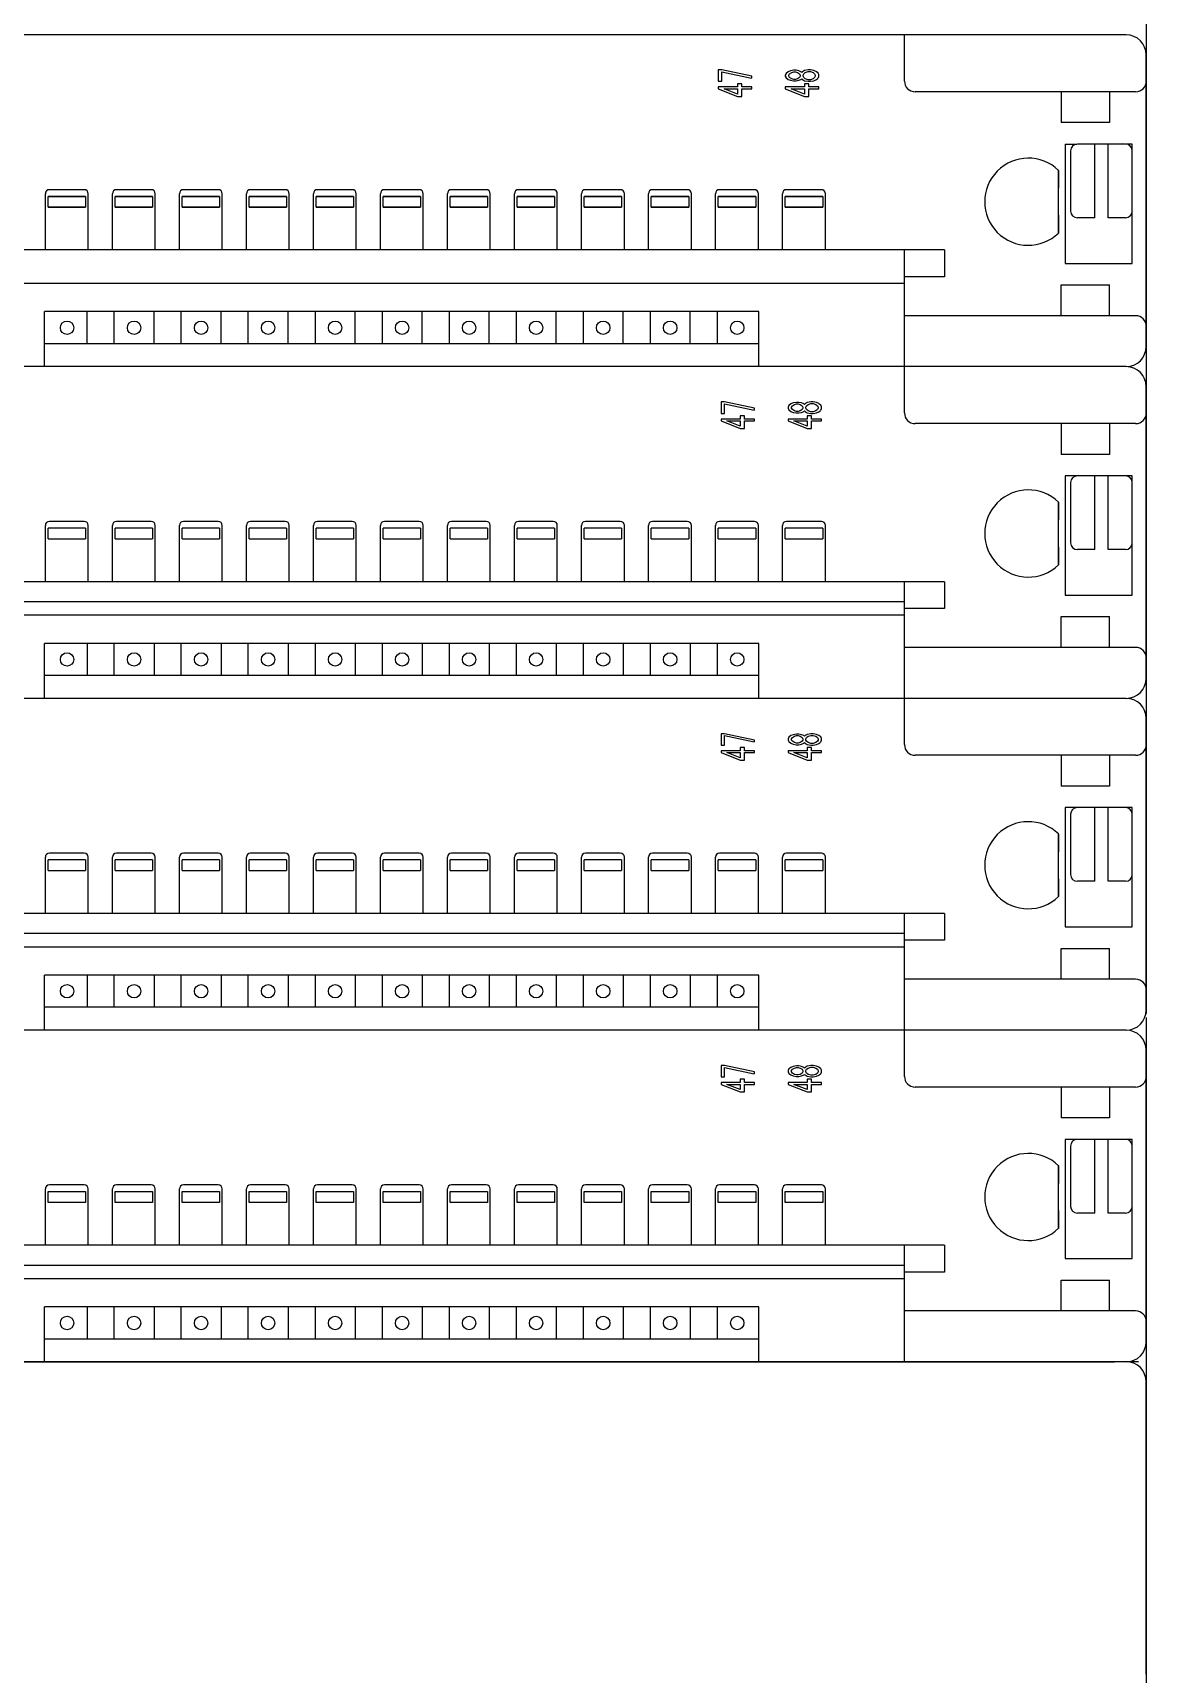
# Model space of a CAD drawing. Extents: x 10 to 610, y -247 to 1644.
# Drawn here: x 321.6 to 404.6, y 815.7 to 938.1 of the extents above; entities that cross this region are included whole.
import ezdxf

# ---------------------------------------------------------------- set-up
doc = ezdxf.new("R2010")
doc.units = 0
doc.header["$LTSCALE"] = 5
doc.header["$MEASUREMENT"] = 0
doc.layers.get('0').update_dxf_attribs({"linetype": 'CONTINUOUS'})

# ---------------------------------------------------------------- blocks, each defined once
blk = doc.blocks.new('L50')
at = {"color": 7, "linetype": 'Continuous'}
for p, q in [((287, 316.1), (287, 166.4)), ((285.5, 239.4), (-1.5, 239.4)), ((268.96, 235.95), (268.96, 239.4)), ((287, 216.15), (287, 237.9)), ((255.34, 236.78), (255.07, 236.78)), ((255.07, 236.78), (255.07, 235.94)), ((257.57, 236.31), (255.34, 236.78)), ((255.34, 236.64), (257.55, 236.18)), ((255.34, 235.94), (255.34, 236.64)), ((260.13, 236.52), (260.07, 236.4)), ((260.07, 236.4), (260.07, 236.31)), ((260.29, 236.64), (260.13, 236.52)), ((260.45, 236.71), (260.29, 236.64)), ((260.34, 236.4), (260.39, 236.5)), ((260.34, 236.31), (260.34, 236.4)), ((260.39, 236.5), (260.55, 236.59)), ((260.71, 236.76), (260.45, 236.71)), ((260.55, 236.59), (260.71, 236.64)), ((260.87, 236.76), (260.71, 236.76)), ((260.71, 236.64), (260.82, 236.64)), ((260.82, 236.64), (260.98, 236.59)), ((261.09, 236.71), (260.87, 236.76)), ((260.98, 236.59), (261.14, 236.5)), ((261.24, 236.64), (261.09, 236.71)), ((261.14, 236.5), (261.19, 236.4)), ((261.19, 236.4), (261.19, 236.31)), ((261.3, 236.59), (261.24, 236.64)), ((261.35, 236.64), (261.3, 236.59)), ((261.51, 236.73), (261.35, 236.64)), ((261.4, 236.4), (261.46, 236.5)), ((261.4, 236.31), (261.4, 236.4)), ((261.46, 236.5), (261.56, 236.59)), ((261.78, 236.78), (261.51, 236.73)), ((261.56, 236.59), (261.78, 236.66)), ((261.94, 236.78), (261.78, 236.78)), ((261.78, 236.66), (261.94, 236.66)), ((262.2, 236.73), (261.94, 236.78)), ((261.94, 236.66), (262.15, 236.59)), ((262.15, 236.59), (262.26, 236.5)), ((262.36, 236.66), (262.2, 236.73)), ((262.26, 236.5), (262.31, 236.4)), ((262.31, 236.4), (262.31, 236.31)), ((262.52, 236.54), (262.37, 236.66)), ((262.57, 236.43), (262.52, 236.54)), ((262.57, 236.29), (262.57, 236.43)), ((255.07, 235.94), (255.34, 235.94)), ((256.51, 235.52), (255.07, 235.52)), ((255.07, 235.52), (255.07, 235.38)), ((255.07, 235.38), (256.51, 234.81)), ((255.5, 235.38), (256.51, 235.38)), ((256.51, 234.98), (255.5, 235.38)), ((256.83, 235.75), (256.51, 235.75)), ((256.51, 235.75), (256.51, 235.52)), ((256.51, 235.38), (256.51, 234.98)), ((256.83, 235.52), (256.83, 235.75)), ((257.57, 235.52), (256.83, 235.52)), ((256.83, 235.38), (257.57, 235.38)), ((256.83, 234.81), (256.83, 235.38)), ((257.57, 236.17), (257.57, 236.31)), ((257.57, 235.38), (257.57, 235.52)), ((260.07, 236.31), (260.13, 236.19)), ((261.51, 235.52), (260.07, 235.52)), ((260.07, 235.52), (260.07, 235.38)), ((260.07, 235.38), (261.51, 234.81)), ((260.13, 236.19), (260.29, 236.08)), ((260.29, 236.08), (260.45, 236.01)), ((260.39, 236.22), (260.34, 236.31)), ((260.55, 236.12), (260.39, 236.22)), ((260.45, 236.01), (260.69, 235.96)), ((260.5, 235.38), (261.51, 235.38)), ((261.51, 234.98), (260.5, 235.38)), ((260.71, 236.08), (260.55, 236.12)), ((260.82, 236.08), (260.71, 236.08)), ((260.71, 235.96), (260.87, 235.96)), ((260.98, 236.12), (260.82, 236.08)), ((260.87, 235.96), (261.09, 236.01)), ((261.14, 236.22), (260.98, 236.12)), ((261.09, 236.01), (261.24, 236.08)), ((261.19, 236.31), (261.14, 236.22)), ((261.24, 236.08), (261.3, 236.12)), ((261.3, 236.12), (261.35, 236.08)), ((261.35, 236.08), (261.51, 235.98)), ((261.46, 236.22), (261.4, 236.31)), ((261.56, 236.12), (261.46, 236.22)), ((261.51, 235.98), (261.78, 235.94)), ((261.83, 235.75), (261.51, 235.75)), ((261.51, 235.75), (261.51, 235.52)), ((261.51, 235.38), (261.51, 234.98)), ((261.78, 236.05), (261.56, 236.12)), ((261.94, 236.05), (261.78, 236.05)), ((261.78, 235.94), (261.94, 235.94)), ((261.83, 235.52), (261.83, 235.75)), ((262.57, 235.52), (261.83, 235.52)), ((261.83, 235.38), (262.57, 235.38)), ((261.83, 234.81), (261.83, 235.38)), ((262.15, 236.12), (261.94, 236.05)), ((261.94, 235.94), (262.2, 235.98)), ((262.26, 236.22), (262.15, 236.12)), ((262.2, 235.98), (262.36, 236.05)), ((262.31, 236.31), (262.26, 236.22)), ((262.36, 236.05), (262.49, 236.15)), ((262.52, 236.17), (262.57, 236.29)), ((262.57, 235.38), (262.57, 235.52)), ((286.2, 235.15), (269.76, 235.15)), ((280.66, 235.15), (280.66, 232.85)), ((284.26, 235.15), (284.26, 232.85)), ((256.51, 234.81), (256.83, 234.81)), ((261.51, 234.81), (261.83, 234.81)), ((284.26, 232.85), (280.66, 232.85)), ((280.96, 231.25), (281.81, 231.25)), ((280.96, 231.25), (280.96, 222.35)), ((281.36, 230.75), (281.36, 226.25)), ((285.46, 231.25), (281.86, 231.25)), ((283.16, 225.75), (283.16, 231.25)), ((284.16, 225.75), (284.16, 231.25)), ((285.96, 231.25), (285.51, 231.25)), ((285.96, 222.35), (285.96, 231.25)), ((280.46, 224.6), (280.46, 229.32)), ((280.46, 229.29), (280.46, 227.96)), ((207.76, 227.85), (205.16, 227.85)), ((212.76, 227.85), (210.16, 227.85)), ((217.76, 227.85), (215.16, 227.85)), ((222.76, 227.85), (220.16, 227.85)), ((227.76, 227.85), (225.16, 227.85)), ((232.76, 227.85), (230.16, 227.85)), ((237.76, 227.85), (235.16, 227.85)), ((242.76, 227.85), (240.16, 227.85)), ((247.76, 227.85), (245.16, 227.85)), ((252.76, 227.85), (250.16, 227.85)), ((257.76, 227.85), (255.16, 227.85)), ((262.76, 227.85), (260.16, 227.85)), ((204.86, 223.35), (204.86, 227.55)), ((205.06, 227.37), (207.86, 227.37)), ((205.06, 227.35), (207.86, 227.35)), ((205.06, 226.55), (205.06, 227.35)), ((207.86, 226.55), (205.06, 226.55)), ((207.86, 227.35), (207.86, 226.55)), ((208.06, 223.35), (208.06, 227.55)), ((209.86, 223.35), (209.86, 227.55)), ((210.06, 227.37), (212.86, 227.37)), ((210.06, 227.35), (212.86, 227.35)), ((210.06, 226.55), (210.06, 227.35)), ((212.86, 226.55), (210.06, 226.55)), ((212.86, 227.35), (212.86, 226.55)), ((213.06, 223.35), (213.06, 227.55)), ((214.86, 223.35), (214.86, 227.55)), ((215.06, 227.37), (217.86, 227.37)), ((215.06, 227.35), (217.86, 227.35)), ((215.06, 226.55), (215.06, 227.35)), ((217.86, 226.55), (215.06, 226.55)), ((217.86, 227.35), (217.86, 226.55)), ((218.06, 223.35), (218.06, 227.55)), ((219.86, 223.35), (219.86, 227.55)), ((220.06, 227.37), (222.86, 227.37)), ((220.06, 227.35), (222.86, 227.35)), ((220.06, 226.55), (220.06, 227.35)), ((222.86, 226.55), (220.06, 226.55)), ((222.86, 227.35), (222.86, 226.55)), ((223.06, 223.35), (223.06, 227.55)), ((224.86, 223.35), (224.86, 227.55)), ((225.06, 227.37), (227.86, 227.37)), ((225.06, 227.35), (227.86, 227.35)), ((225.06, 226.55), (225.06, 227.35)), ((227.86, 226.55), (225.06, 226.55)), ((227.86, 227.35), (227.86, 226.55)), ((228.06, 223.35), (228.06, 227.55)), ((229.86, 223.35), (229.86, 227.55)), ((230.06, 227.37), (232.86, 227.37)), ((230.06, 227.35), (232.86, 227.35)), ((230.06, 226.55), (230.06, 227.35)), ((232.86, 226.55), (230.06, 226.55)), ((232.86, 227.35), (232.86, 226.55)), ((233.06, 223.35), (233.06, 227.55)), ((234.86, 223.35), (234.86, 227.55)), ((235.06, 227.37), (237.86, 227.37)), ((235.06, 227.35), (237.86, 227.35)), ((235.06, 226.55), (235.06, 227.35)), ((237.86, 226.55), (235.06, 226.55)), ((237.86, 227.35), (237.86, 226.55)), ((238.06, 223.35), (238.06, 227.55)), ((239.86, 223.35), (239.86, 227.55)), ((240.06, 227.37), (242.86, 227.37)), ((240.06, 227.35), (242.86, 227.35)), ((240.06, 226.55), (240.06, 227.35)), ((242.86, 226.55), (240.06, 226.55)), ((242.86, 227.35), (242.86, 226.55)), ((243.06, 223.35), (243.06, 227.55)), ((244.86, 223.35), (244.86, 227.55)), ((245.06, 227.37), (247.86, 227.37)), ((245.06, 227.35), (247.86, 227.35)), ((245.06, 226.55), (245.06, 227.35)), ((247.86, 226.55), (245.06, 226.55)), ((247.86, 227.35), (247.86, 226.55)), ((248.06, 223.35), (248.06, 227.55)), ((249.86, 223.35), (249.86, 227.55)), ((250.06, 227.37), (252.86, 227.37)), ((250.06, 227.35), (252.86, 227.35)), ((250.06, 226.55), (250.06, 227.35)), ((252.86, 226.55), (250.06, 226.55)), ((252.86, 227.35), (252.86, 226.55)), ((253.06, 223.35), (253.06, 227.55)), ((254.86, 223.35), (254.86, 227.55)), ((255.06, 227.37), (257.86, 227.37)), ((255.06, 227.35), (257.86, 227.35)), ((255.06, 226.55), (255.06, 227.35)), ((257.86, 226.55), (255.06, 226.55)), ((257.86, 227.35), (257.86, 226.55)), ((258.06, 223.35), (258.06, 227.55)), ((259.86, 223.35), (259.86, 227.55)), ((260.06, 227.37), (262.86, 227.37)), ((260.06, 227.35), (262.86, 227.35)), ((260.06, 226.55), (260.06, 227.35)), ((262.86, 226.55), (260.06, 226.55)), ((262.86, 227.35), (262.86, 226.55)), ((263.06, 223.35), (263.06, 227.55)), ((207.86, 226.53), (205.06, 226.53)), ((212.86, 226.53), (210.06, 226.53)), ((217.86, 226.53), (215.06, 226.53)), ((222.86, 226.53), (220.06, 226.53)), ((227.86, 226.53), (225.06, 226.53)), ((232.86, 226.53), (230.06, 226.53)), ((237.86, 226.53), (235.06, 226.53)), ((242.86, 226.53), (240.06, 226.53)), ((247.86, 226.53), (245.06, 226.53)), ((252.86, 226.53), (250.06, 226.53)), ((257.86, 226.53), (255.06, 226.53)), ((262.86, 226.53), (260.06, 226.53)), ((280.46, 225.94), (280.46, 224.61)), ((283.16, 225.75), (281.86, 225.75)), ((285.46, 225.75), (284.16, 225.75)), ((271.96, 223.35), (22.6, 223.35)), ((268.96, 214.65), (268.96, 223.35)), ((271.96, 223.35), (271.96, 221.35)), ((280.96, 222.35), (285.96, 222.35)), ((268.96, 220.85), (11.93, 220.85)), ((271.96, 221.35), (268.96, 221.35)), ((280.66, 220.75), (284.26, 220.75)), ((280.66, 218.45), (280.66, 220.75)), ((284.26, 218.45), (284.26, 220.75)), ((258.1, 218.75), (204.8, 218.75)), ((204.8, 214.65), (204.8, 218.75)), ((207.98, 216.35), (207.98, 218.75)), ((209.98, 218.75), (209.98, 216.35)), ((212.98, 216.35), (212.98, 218.75)), ((214.98, 218.75), (214.98, 216.35)), ((217.98, 216.35), (217.98, 218.75)), ((219.98, 218.75), (219.98, 216.35)), ((222.98, 216.35), (222.98, 218.75)), ((224.98, 218.75), (224.98, 216.35)), ((227.98, 216.35), (227.98, 218.75)), ((229.98, 218.75), (229.98, 216.35)), ((232.98, 216.35), (232.98, 218.75)), ((234.98, 218.75), (234.98, 216.35)), ((237.98, 216.35), (237.98, 218.75)), ((239.98, 218.75), (239.98, 216.35)), ((242.98, 216.35), (242.98, 218.75)), ((244.98, 218.75), (244.98, 216.35)), ((247.98, 216.35), (247.98, 218.75)), ((249.98, 218.75), (249.98, 216.35)), ((252.98, 216.35), (252.98, 218.75)), ((254.98, 218.75), (254.98, 216.35)), ((258.1, 214.65), (258.1, 218.75)), ((286.2, 218.45), (268.96, 218.45)), ((258.1, 216.35), (204.8, 216.35)), ((285.5, 214.65), (-1.5, 214.65)), ((285.5, 214.65), (-1.5, 214.65)), ((268.96, 211.2), (268.96, 214.65)), ((287, 191.4), (287, 213.15)), ((255.54, 212.01), (255.28, 212.01)), ((255.28, 212.01), (255.28, 211.16)), ((257.78, 211.54), (255.54, 212.01)), ((255.54, 211.87), (257.75, 211.4)), ((255.54, 211.16), (255.54, 211.87)), ((260.49, 211.87), (260.33, 211.75)), ((260.65, 211.94), (260.49, 211.87)), ((260.91, 211.98), (260.65, 211.94)), ((260.75, 211.82), (260.91, 211.87)), ((261.07, 211.98), (260.91, 211.98)), ((260.91, 211.87), (261.02, 211.87)), ((261.02, 211.87), (261.18, 211.82)), ((261.29, 211.94), (261.07, 211.98)), ((261.45, 211.87), (261.29, 211.94)), ((261.5, 211.82), (261.45, 211.87)), ((261.55, 211.87), (261.5, 211.82)), ((261.71, 211.96), (261.55, 211.87)), ((261.98, 212.01), (261.71, 211.96)), ((261.77, 211.82), (261.98, 211.89)), ((262.14, 212.01), (261.98, 212.01)), ((261.98, 211.89), (262.14, 211.89)), ((262.4, 211.96), (262.14, 212.01)), ((262.14, 211.89), (262.35, 211.82)), ((262.56, 211.89), (262.4, 211.96)), ((262.72, 211.77), (262.57, 211.88)), ((255.28, 211.16), (255.54, 211.16)), ((256.71, 210.74), (255.28, 210.74)), ((255.28, 210.74), (255.28, 210.6)), ((257.03, 210.98), (256.71, 210.98)), ((256.71, 210.98), (256.71, 210.74)), ((257.03, 210.74), (257.03, 210.98)), ((257.78, 210.74), (257.03, 210.74)), ((257.78, 211.4), (257.78, 211.54)), ((257.78, 210.6), (257.78, 210.74)), ((260.33, 211.75), (260.28, 211.63)), ((260.28, 211.63), (260.28, 211.54)), ((260.28, 211.54), (260.33, 211.42)), ((261.71, 210.74), (260.28, 210.74)), ((260.28, 210.74), (260.28, 210.6)), ((260.33, 211.42), (260.49, 211.31)), ((260.49, 211.31), (260.65, 211.23)), ((260.54, 211.63), (260.6, 211.73)), ((260.54, 211.54), (260.54, 211.63)), ((260.6, 211.45), (260.54, 211.54)), ((260.6, 211.73), (260.75, 211.82)), ((260.75, 211.35), (260.6, 211.45)), ((260.65, 211.23), (260.89, 211.19)), ((260.91, 211.31), (260.75, 211.35)), ((261.02, 211.31), (260.91, 211.31)), ((260.91, 211.19), (261.07, 211.19)), ((261.18, 211.35), (261.02, 211.31)), ((261.07, 211.19), (261.29, 211.23)), ((261.18, 211.82), (261.34, 211.73)), ((261.34, 211.45), (261.18, 211.35)), ((261.29, 211.23), (261.45, 211.31)), ((261.34, 211.73), (261.39, 211.63)), ((261.39, 211.54), (261.34, 211.45)), ((261.39, 211.63), (261.39, 211.54)), ((261.45, 211.31), (261.5, 211.35)), ((261.5, 211.35), (261.55, 211.31)), ((261.55, 211.31), (261.71, 211.21)), ((261.61, 211.63), (261.66, 211.73)), ((261.61, 211.54), (261.61, 211.63)), ((261.66, 211.45), (261.61, 211.54)), ((261.66, 211.73), (261.77, 211.82)), ((261.77, 211.35), (261.66, 211.45)), ((261.71, 211.21), (261.98, 211.16)), ((262.03, 210.98), (261.71, 210.98)), ((261.71, 210.98), (261.71, 210.74)), ((261.98, 211.28), (261.77, 211.35)), ((262.14, 211.28), (261.98, 211.28)), ((261.98, 211.16), (262.14, 211.16)), ((262.03, 210.74), (262.03, 210.98)), ((262.78, 210.74), (262.03, 210.74)), ((262.35, 211.35), (262.14, 211.28)), ((262.14, 211.16), (262.4, 211.21)), ((262.35, 211.82), (262.46, 211.73)), ((262.46, 211.45), (262.35, 211.35)), ((262.4, 211.21), (262.56, 211.28)), ((262.46, 211.73), (262.51, 211.63)), ((262.51, 211.54), (262.46, 211.45)), ((262.51, 211.63), (262.51, 211.54)), ((262.56, 211.28), (262.7, 211.38)), ((262.78, 211.66), (262.72, 211.77)), ((262.72, 211.4), (262.78, 211.52)), ((262.78, 211.52), (262.78, 211.66)), ((262.78, 210.6), (262.78, 210.74)), ((255.28, 210.6), (256.71, 210.04)), ((255.7, 210.6), (256.71, 210.6)), ((256.71, 210.21), (255.7, 210.6)), ((256.71, 210.6), (256.71, 210.21)), ((256.71, 210.04), (257.03, 210.04)), ((257.03, 210.6), (257.78, 210.6)), ((257.03, 210.04), (257.03, 210.6)), ((260.28, 210.6), (261.71, 210.04)), ((260.7, 210.6), (261.71, 210.6)), ((261.71, 210.21), (260.7, 210.6)), ((261.71, 210.6), (261.71, 210.21)), ((261.71, 210.04), (262.03, 210.04)), ((262.03, 210.6), (262.78, 210.6)), ((262.03, 210.04), (262.03, 210.6)), ((286.2, 210.4), (269.76, 210.4)), ((280.66, 210.4), (280.66, 208.1)), ((284.26, 210.4), (284.26, 208.1)), ((284.26, 208.1), (280.66, 208.1)), ((285.96, 206.5), (280.96, 206.5)), ((280.96, 206.5), (280.96, 197.6)), ((281.36, 206), (281.36, 201.5)), ((281.66, 206.55), (281.66, 206.5)), ((283.16, 201), (283.16, 206.5)), ((284.16, 201), (284.16, 206.5)), ((285.96, 197.6), (285.96, 206.5)), ((280.46, 199.86), (280.46, 204.57)), ((280.46, 204.53), (280.46, 203.21)), ((204.86, 198.6), (204.86, 202.8)), ((205.06, 202.62), (207.86, 202.62)), ((205.06, 201.8), (205.06, 202.6)), ((207.76, 203.1), (205.16, 203.1)), ((207.86, 202.6), (207.86, 201.8)), ((208.06, 198.6), (208.06, 202.8)), ((209.86, 198.6), (209.86, 202.8)), ((210.06, 202.62), (212.86, 202.62)), ((210.06, 201.8), (210.06, 202.6)), ((212.76, 203.1), (210.16, 203.1)), ((212.86, 202.6), (212.86, 201.8)), ((213.06, 198.6), (213.06, 202.8)), ((214.86, 198.6), (214.86, 202.8)), ((215.06, 202.62), (217.86, 202.62)), ((215.06, 201.8), (215.06, 202.6)), ((217.76, 203.1), (215.16, 203.1)), ((217.86, 202.6), (217.86, 201.8)), ((218.06, 198.6), (218.06, 202.8)), ((219.86, 198.6), (219.86, 202.8)), ((220.06, 202.62), (222.86, 202.62)), ((220.06, 201.8), (220.06, 202.6)), ((222.76, 203.1), (220.16, 203.1)), ((222.86, 202.6), (222.86, 201.8)), ((223.06, 198.6), (223.06, 202.8)), ((224.86, 198.6), (224.86, 202.8)), ((225.06, 202.62), (227.86, 202.62)), ((225.06, 201.8), (225.06, 202.6)), ((227.76, 203.1), (225.16, 203.1)), ((227.86, 202.6), (227.86, 201.8)), ((228.06, 198.6), (228.06, 202.8)), ((229.86, 198.6), (229.86, 202.8)), ((230.06, 202.62), (232.86, 202.62)), ((230.06, 201.8), (230.06, 202.6)), ((232.76, 203.1), (230.16, 203.1)), ((232.86, 202.6), (232.86, 201.8)), ((233.06, 198.6), (233.06, 202.8)), ((234.86, 198.6), (234.86, 202.8)), ((235.06, 202.62), (237.86, 202.62)), ((235.06, 201.8), (235.06, 202.6)), ((237.76, 203.1), (235.16, 203.1)), ((237.86, 202.6), (237.86, 201.8)), ((238.06, 198.6), (238.06, 202.8)), ((239.86, 198.6), (239.86, 202.8)), ((240.06, 202.62), (242.86, 202.62)), ((240.06, 201.8), (240.06, 202.6)), ((242.76, 203.1), (240.16, 203.1)), ((242.86, 202.6), (242.86, 201.8)), ((243.06, 198.6), (243.06, 202.8)), ((244.86, 198.6), (244.86, 202.8)), ((245.06, 202.62), (247.86, 202.62)), ((245.06, 201.8), (245.06, 202.6)), ((247.76, 203.1), (245.16, 203.1)), ((247.86, 202.6), (247.86, 201.8)), ((248.06, 198.6), (248.06, 202.8)), ((249.86, 198.6), (249.86, 202.8)), ((250.06, 202.62), (252.86, 202.62)), ((250.06, 201.8), (250.06, 202.6)), ((252.76, 203.1), (250.16, 203.1)), ((252.86, 202.6), (252.86, 201.8)), ((253.06, 198.6), (253.06, 202.8)), ((254.86, 198.6), (254.86, 202.8)), ((255.06, 202.62), (257.86, 202.62)), ((255.06, 201.8), (255.06, 202.6)), ((257.76, 203.1), (255.16, 203.1)), ((257.86, 202.6), (257.86, 201.8)), ((258.06, 198.6), (258.06, 202.8)), ((259.86, 198.6), (259.86, 202.8)), ((260.06, 202.62), (262.86, 202.62)), ((260.06, 201.8), (260.06, 202.6)), ((262.76, 203.1), (260.16, 203.1)), ((262.86, 202.6), (262.86, 201.8)), ((263.06, 198.6), (263.06, 202.8)), ((207.86, 201.78), (205.06, 201.78)), ((212.86, 201.78), (210.06, 201.78)), ((217.86, 201.78), (215.06, 201.78)), ((222.86, 201.78), (220.06, 201.78)), ((227.86, 201.78), (225.06, 201.78)), ((232.86, 201.78), (230.06, 201.78)), ((237.86, 201.78), (235.06, 201.78)), ((242.86, 201.78), (240.06, 201.78)), ((247.86, 201.78), (245.06, 201.78)), ((252.86, 201.78), (250.06, 201.78)), ((257.86, 201.78), (255.06, 201.78)), ((262.86, 201.78), (260.06, 201.78)), ((280.46, 201.19), (280.46, 199.86)), ((283.16, 201), (281.86, 201)), ((285.46, 201), (284.16, 201)), ((271.96, 198.6), (22.6, 198.6)), ((268.96, 189.9), (268.96, 198.6)), ((271.96, 198.6), (271.96, 196.6)), ((280.96, 197.6), (285.96, 197.6)), ((268.96, 196.1), (11.93, 196.1)), ((268.96, 197.1), (22.6, 197.1)), ((271.96, 196.6), (268.96, 196.6)), ((280.66, 196), (284.26, 196)), ((280.66, 193.7), (280.66, 196)), ((284.26, 193.7), (284.26, 196)), ((258.1, 194), (204.8, 194)), ((204.8, 189.9), (204.8, 194)), ((207.98, 194), (207.98, 191.6)), ((209.98, 194), (209.98, 191.6)), ((212.98, 194), (212.98, 191.6)), ((214.98, 194), (214.98, 191.6)), ((217.98, 194), (217.98, 191.6)), ((219.98, 194), (219.98, 191.6)), ((222.98, 194), (222.98, 191.6)), ((224.98, 194), (224.98, 191.6)), ((227.98, 194), (227.98, 191.6)), ((229.98, 194), (229.98, 191.6)), ((232.98, 194), (232.98, 191.6)), ((234.98, 194), (234.98, 191.6)), ((237.98, 194), (237.98, 191.6)), ((239.98, 194), (239.98, 191.6)), ((242.98, 194), (242.98, 191.6)), ((244.98, 194), (244.98, 191.6)), ((247.98, 194), (247.98, 191.6)), ((249.98, 194), (249.98, 191.6)), ((252.98, 194), (252.98, 191.6)), ((254.98, 194), (254.98, 191.6)), ((258.1, 189.9), (258.1, 194)), ((286.2, 193.7), (268.96, 193.7)), ((258.1, 191.6), (204.8, 191.6)), ((285.5, 189.9), (-1.5, 189.9)), ((285.5, 189.9), (-1.5, 189.9)), ((268.96, 186.45), (268.96, 189.9)), ((287, 166.65), (287, 188.4)), ((255.54, 187.26), (255.28, 187.26)), ((255.28, 187.26), (255.28, 186.41)), ((255.28, 186.41), (255.54, 186.41)), ((257.78, 186.79), (255.54, 187.26)), ((255.54, 187.12), (257.75, 186.65)), ((255.54, 186.41), (255.54, 187.12)), ((257.03, 186.23), (256.71, 186.23)), ((256.71, 186.23), (256.71, 185.99)), ((257.03, 185.99), (257.03, 186.23)), ((257.78, 186.65), (257.78, 186.79)), ((260.33, 187), (260.28, 186.88)), ((260.28, 186.88), (260.28, 186.79)), ((260.28, 186.79), (260.33, 186.67)), ((260.49, 187.12), (260.33, 187)), ((260.33, 186.67), (260.49, 186.56)), ((260.65, 187.19), (260.49, 187.12)), ((260.49, 186.56), (260.65, 186.48)), ((260.54, 186.88), (260.6, 186.98)), ((260.54, 186.79), (260.54, 186.88)), ((260.6, 186.7), (260.54, 186.79)), ((260.6, 186.98), (260.75, 187.07)), ((260.75, 186.6), (260.6, 186.7)), ((260.91, 187.23), (260.65, 187.19)), ((260.65, 186.48), (260.89, 186.44)), ((260.75, 187.07), (260.91, 187.12)), ((260.91, 186.56), (260.75, 186.6)), ((261.07, 187.23), (260.91, 187.23)), ((260.91, 187.12), (261.02, 187.12)), ((261.02, 186.56), (260.91, 186.56)), ((260.91, 186.44), (261.07, 186.44)), ((261.02, 187.12), (261.18, 187.07)), ((261.18, 186.6), (261.02, 186.56)), ((261.29, 187.19), (261.07, 187.23)), ((261.07, 186.44), (261.29, 186.48)), ((261.18, 187.07), (261.34, 186.98)), ((261.34, 186.7), (261.18, 186.6)), ((261.45, 187.12), (261.29, 187.19)), ((261.29, 186.48), (261.45, 186.56)), ((261.34, 186.98), (261.39, 186.88)), ((261.39, 186.79), (261.34, 186.7)), ((261.39, 186.88), (261.39, 186.79)), ((261.5, 187.07), (261.45, 187.12)), ((261.45, 186.56), (261.5, 186.6)), ((261.55, 187.12), (261.5, 187.07)), ((261.5, 186.6), (261.55, 186.56)), ((261.71, 187.21), (261.55, 187.12)), ((261.55, 186.56), (261.71, 186.46)), ((261.61, 186.88), (261.66, 186.98)), ((261.61, 186.79), (261.61, 186.88)), ((261.66, 186.7), (261.61, 186.79)), ((261.66, 186.98), (261.77, 187.07)), ((261.77, 186.6), (261.66, 186.7)), ((261.98, 187.26), (261.71, 187.21)), ((261.71, 186.46), (261.98, 186.41)), ((262.03, 186.23), (261.71, 186.23)), ((261.71, 186.23), (261.71, 185.99)), ((261.77, 187.07), (261.98, 187.14)), ((261.98, 186.53), (261.77, 186.6)), ((262.14, 187.26), (261.98, 187.26)), ((261.98, 187.14), (262.14, 187.14)), ((262.14, 186.53), (261.98, 186.53)), ((261.98, 186.41), (262.14, 186.41)), ((262.03, 185.99), (262.03, 186.23)), ((262.4, 187.21), (262.14, 187.26)), ((262.14, 187.14), (262.35, 187.07)), ((262.35, 186.6), (262.14, 186.53)), ((262.14, 186.41), (262.4, 186.46)), ((262.35, 187.07), (262.46, 186.98)), ((262.46, 186.7), (262.35, 186.6)), ((262.56, 187.14), (262.4, 187.21)), ((262.4, 186.46), (262.56, 186.53)), ((262.46, 186.98), (262.51, 186.88)), ((262.51, 186.79), (262.46, 186.7)), ((262.51, 186.88), (262.51, 186.79)), ((262.56, 186.53), (262.7, 186.63)), ((262.72, 187.02), (262.57, 187.13)), ((262.78, 186.91), (262.72, 187.02)), ((262.72, 186.65), (262.78, 186.77)), ((262.78, 186.77), (262.78, 186.91)), ((256.71, 185.99), (255.28, 185.99)), ((255.28, 185.99), (255.28, 185.85)), ((255.28, 185.85), (256.71, 185.29)), ((255.7, 185.85), (256.71, 185.85)), ((256.71, 185.46), (255.7, 185.85)), ((256.71, 185.85), (256.71, 185.46)), ((256.71, 185.29), (257.03, 185.29)), ((257.78, 185.99), (257.03, 185.99)), ((257.03, 185.85), (257.78, 185.85)), ((257.03, 185.29), (257.03, 185.85)), ((257.78, 185.85), (257.78, 185.99)), ((261.71, 185.99), (260.28, 185.99)), ((260.28, 185.99), (260.28, 185.85)), ((260.28, 185.85), (261.71, 185.29)), ((260.7, 185.85), (261.71, 185.85)), ((261.71, 185.46), (260.7, 185.85)), ((261.71, 185.85), (261.71, 185.46)), ((261.71, 185.29), (262.03, 185.29)), ((262.78, 185.99), (262.03, 185.99)), ((262.03, 185.85), (262.78, 185.85)), ((262.03, 185.29), (262.03, 185.85)), ((262.78, 185.85), (262.78, 185.99)), ((286.2, 185.65), (269.76, 185.65)), ((280.66, 185.65), (280.66, 183.35)), ((284.26, 185.65), (284.26, 183.35)), ((284.26, 183.35), (280.66, 183.35)), ((285.96, 181.75), (280.96, 181.75)), ((280.96, 181.75), (280.96, 172.85)), ((281.36, 181.25), (281.36, 176.75)), ((281.66, 181.8), (281.66, 181.75)), ((283.16, 176.25), (283.16, 181.75)), ((284.16, 176.25), (284.16, 181.75)), ((285.96, 172.85), (285.96, 181.75)), ((280.46, 175.11), (280.46, 179.82)), ((280.46, 179.78), (280.46, 178.46)), ((204.86, 173.85), (204.86, 178.05)), ((205.06, 177.87), (207.86, 177.87)), ((205.06, 177.05), (205.06, 177.85)), ((207.76, 178.35), (205.16, 178.35)), ((207.86, 177.85), (207.86, 177.05)), ((208.06, 173.85), (208.06, 178.05)), ((209.86, 173.85), (209.86, 178.05)), ((210.06, 177.87), (212.86, 177.87)), ((210.06, 177.05), (210.06, 177.85)), ((212.76, 178.35), (210.16, 178.35)), ((212.86, 177.85), (212.86, 177.05)), ((213.06, 173.85), (213.06, 178.05)), ((214.86, 173.85), (214.86, 178.05)), ((215.06, 177.87), (217.86, 177.87)), ((215.06, 177.05), (215.06, 177.85)), ((217.76, 178.35), (215.16, 178.35)), ((217.86, 177.85), (217.86, 177.05)), ((218.06, 173.85), (218.06, 178.05)), ((219.86, 173.85), (219.86, 178.05)), ((220.06, 177.87), (222.86, 177.87)), ((220.06, 177.05), (220.06, 177.85)), ((222.76, 178.35), (220.16, 178.35)), ((222.86, 177.85), (222.86, 177.05)), ((223.06, 173.85), (223.06, 178.05)), ((224.86, 173.85), (224.86, 178.05)), ((225.06, 177.87), (227.86, 177.87)), ((225.06, 177.05), (225.06, 177.85)), ((227.76, 178.35), (225.16, 178.35)), ((227.86, 177.85), (227.86, 177.05)), ((228.06, 173.85), (228.06, 178.05)), ((229.86, 173.85), (229.86, 178.05)), ((230.06, 177.87), (232.86, 177.87)), ((230.06, 177.05), (230.06, 177.85)), ((232.76, 178.35), (230.16, 178.35)), ((232.86, 177.85), (232.86, 177.05)), ((233.06, 173.85), (233.06, 178.05)), ((234.86, 173.85), (234.86, 178.05)), ((235.06, 177.87), (237.86, 177.87)), ((235.06, 177.05), (235.06, 177.85)), ((237.76, 178.35), (235.16, 178.35)), ((237.86, 177.85), (237.86, 177.05)), ((238.06, 173.85), (238.06, 178.05)), ((239.86, 173.85), (239.86, 178.05)), ((240.06, 177.87), (242.86, 177.87)), ((240.06, 177.05), (240.06, 177.85)), ((242.76, 178.35), (240.16, 178.35)), ((242.86, 177.85), (242.86, 177.05)), ((243.06, 173.85), (243.06, 178.05)), ((244.86, 173.85), (244.86, 178.05)), ((245.06, 177.87), (247.86, 177.87)), ((245.06, 177.05), (245.06, 177.85)), ((247.76, 178.35), (245.16, 178.35)), ((247.86, 177.85), (247.86, 177.05)), ((248.06, 173.85), (248.06, 178.05)), ((249.86, 173.85), (249.86, 178.05)), ((250.06, 177.87), (252.86, 177.87)), ((250.06, 177.05), (250.06, 177.85)), ((252.76, 178.35), (250.16, 178.35)), ((252.86, 177.85), (252.86, 177.05)), ((253.06, 173.85), (253.06, 178.05)), ((254.86, 173.85), (254.86, 178.05)), ((255.06, 177.87), (257.86, 177.87)), ((255.06, 177.05), (255.06, 177.85)), ((257.76, 178.35), (255.16, 178.35)), ((257.86, 177.85), (257.86, 177.05)), ((258.06, 173.85), (258.06, 178.05)), ((259.86, 173.85), (259.86, 178.05)), ((260.06, 177.87), (262.86, 177.87)), ((260.06, 177.05), (260.06, 177.85)), ((262.76, 178.35), (260.16, 178.35)), ((262.86, 177.85), (262.86, 177.05)), ((263.06, 173.85), (263.06, 178.05)), ((207.86, 177.03), (205.06, 177.03)), ((212.86, 177.03), (210.06, 177.03)), ((217.86, 177.03), (215.06, 177.03)), ((222.86, 177.03), (220.06, 177.03)), ((227.86, 177.03), (225.06, 177.03)), ((232.86, 177.03), (230.06, 177.03)), ((237.86, 177.03), (235.06, 177.03)), ((242.86, 177.03), (240.06, 177.03)), ((247.86, 177.03), (245.06, 177.03)), ((252.86, 177.03), (250.06, 177.03)), ((257.86, 177.03), (255.06, 177.03)), ((262.86, 177.03), (260.06, 177.03)), ((280.46, 176.44), (280.46, 175.11)), ((283.16, 176.25), (281.86, 176.25)), ((285.46, 176.25), (284.16, 176.25)), ((271.96, 173.85), (22.6, 173.85)), ((268.96, 165.15), (268.96, 173.85)), ((271.96, 173.85), (271.96, 171.85)), ((280.96, 172.85), (285.96, 172.85)), ((268.96, 172.35), (22.6, 172.35)), ((271.96, 171.85), (268.96, 171.85)), ((268.96, 171.35), (11.93, 171.35)), ((280.66, 171.25), (284.26, 171.25)), ((280.66, 168.95), (280.66, 171.25)), ((284.26, 168.95), (284.26, 171.25)), ((258.1, 169.25), (204.8, 169.25)), ((204.8, 165.15), (204.8, 169.25)), ((207.98, 169.25), (207.98, 166.85)), ((209.98, 169.25), (209.98, 166.85)), ((212.98, 169.25), (212.98, 166.85)), ((214.98, 169.25), (214.98, 166.85)), ((217.98, 169.25), (217.98, 166.85)), ((219.98, 169.25), (219.98, 166.85)), ((222.98, 169.25), (222.98, 166.85)), ((224.98, 169.25), (224.98, 166.85)), ((227.98, 169.25), (227.98, 166.85)), ((229.98, 169.25), (229.98, 166.85)), ((232.98, 169.25), (232.98, 166.85)), ((234.98, 169.25), (234.98, 166.85)), ((237.98, 169.25), (237.98, 166.85)), ((239.98, 169.25), (239.98, 166.85)), ((242.98, 169.25), (242.98, 166.85)), ((244.98, 169.25), (244.98, 166.85)), ((247.98, 169.25), (247.98, 166.85)), ((249.98, 169.25), (249.98, 166.85)), ((252.98, 169.25), (252.98, 166.85)), ((254.98, 169.25), (254.98, 166.85)), ((258.1, 165.15), (258.1, 169.25)), ((286.2, 168.95), (268.96, 168.95)), ((258.1, 166.85), (204.8, 166.85)), ((287, 166.1), (287, 16.4)), ((285.5, 165.15), (-1.5, 165.15)), ((285.5, 165.15), (-1.5, 165.15)), ((268.96, 161.7), (268.96, 165.15)), ((287, 141.9), (287, 163.65)), ((255.54, 162.51), (255.28, 162.51)), ((255.28, 162.51), (255.28, 161.66)), ((255.28, 161.66), (255.54, 161.66)), ((257.78, 162.04), (255.54, 162.51)), ((255.54, 162.37), (257.75, 161.9)), ((255.54, 161.66), (255.54, 162.37)), ((257.78, 161.9), (257.78, 162.04)), ((260.33, 162.25), (260.28, 162.13)), ((260.28, 162.13), (260.28, 162.04)), ((260.28, 162.04), (260.33, 161.92)), ((260.49, 162.37), (260.33, 162.25)), ((260.33, 161.92), (260.49, 161.81)), ((260.65, 162.44), (260.49, 162.37)), ((260.49, 161.81), (260.65, 161.73)), ((260.54, 162.13), (260.6, 162.23)), ((260.54, 162.04), (260.54, 162.13)), ((260.6, 161.95), (260.54, 162.04)), ((260.6, 162.23), (260.75, 162.32)), ((260.75, 161.85), (260.6, 161.95)), ((260.91, 162.48), (260.65, 162.44)), ((260.65, 161.73), (260.89, 161.69)), ((260.75, 162.32), (260.91, 162.37)), ((260.91, 161.81), (260.75, 161.85)), ((261.07, 162.48), (260.91, 162.48)), ((260.91, 162.37), (261.02, 162.37)), ((261.02, 161.81), (260.91, 161.81)), ((260.91, 161.69), (261.07, 161.69)), ((261.02, 162.37), (261.18, 162.32)), ((261.18, 161.85), (261.02, 161.81)), ((261.29, 162.44), (261.07, 162.48)), ((261.07, 161.69), (261.29, 161.73)), ((261.18, 162.32), (261.34, 162.23)), ((261.34, 161.95), (261.18, 161.85)), ((261.45, 162.37), (261.29, 162.44)), ((261.29, 161.73), (261.45, 161.81)), ((261.34, 162.23), (261.39, 162.13)), ((261.39, 162.04), (261.34, 161.95)), ((261.39, 162.13), (261.39, 162.04)), ((261.5, 162.32), (261.45, 162.37)), ((261.45, 161.81), (261.5, 161.85)), ((261.55, 162.37), (261.5, 162.32)), ((261.5, 161.85), (261.55, 161.81)), ((261.71, 162.46), (261.55, 162.37)), ((261.55, 161.81), (261.71, 161.71)), ((261.61, 162.13), (261.66, 162.23)), ((261.61, 162.04), (261.61, 162.13)), ((261.66, 161.95), (261.61, 162.04)), ((261.66, 162.23), (261.77, 162.32)), ((261.77, 161.85), (261.66, 161.95)), ((261.98, 162.51), (261.71, 162.46)), ((261.71, 161.71), (261.98, 161.66)), ((261.77, 162.32), (261.98, 162.39)), ((261.98, 161.78), (261.77, 161.85)), ((262.14, 162.51), (261.98, 162.51)), ((261.98, 162.39), (262.14, 162.39)), ((262.14, 161.78), (261.98, 161.78)), ((261.98, 161.66), (262.14, 161.66)), ((262.4, 162.46), (262.14, 162.51)), ((262.14, 162.39), (262.35, 162.32)), ((262.35, 161.85), (262.14, 161.78)), ((262.14, 161.66), (262.4, 161.71)), ((262.35, 162.32), (262.46, 162.23)), ((262.46, 161.95), (262.35, 161.85)), ((262.56, 162.39), (262.4, 162.46)), ((262.4, 161.71), (262.56, 161.78)), ((262.46, 162.23), (262.51, 162.13)), ((262.51, 162.04), (262.46, 161.95)), ((262.51, 162.13), (262.51, 162.04)), ((262.56, 161.78), (262.7, 161.88)), ((262.72, 162.27), (262.57, 162.38)), ((262.78, 162.16), (262.72, 162.27)), ((262.72, 161.9), (262.78, 162.02)), ((262.78, 162.02), (262.78, 162.16)), ((256.71, 161.24), (255.28, 161.24)), ((255.28, 161.24), (255.28, 161.1)), ((255.28, 161.1), (256.71, 160.54)), ((255.7, 161.1), (256.71, 161.1)), ((256.71, 160.71), (255.7, 161.1)), ((257.03, 161.48), (256.71, 161.48)), ((256.71, 161.48), (256.71, 161.24)), ((256.71, 161.1), (256.71, 160.71)), ((256.71, 160.54), (257.03, 160.54)), ((257.03, 161.24), (257.03, 161.48)), ((257.78, 161.24), (257.03, 161.24)), ((257.03, 161.1), (257.78, 161.1)), ((257.03, 160.54), (257.03, 161.1)), ((257.78, 161.1), (257.78, 161.24)), ((261.71, 161.24), (260.28, 161.24)), ((260.28, 161.24), (260.28, 161.1)), ((260.28, 161.1), (261.71, 160.54)), ((260.7, 161.1), (261.71, 161.1)), ((261.71, 160.71), (260.7, 161.1)), ((262.03, 161.48), (261.71, 161.48)), ((261.71, 161.48), (261.71, 161.24)), ((261.71, 161.1), (261.71, 160.71)), ((261.71, 160.54), (262.03, 160.54)), ((262.03, 161.24), (262.03, 161.48)), ((262.78, 161.24), (262.03, 161.24)), ((262.03, 161.1), (262.78, 161.1)), ((262.03, 160.54), (262.03, 161.1)), ((262.78, 161.1), (262.78, 161.24)), ((286.2, 160.9), (269.76, 160.9)), ((280.66, 160.9), (280.66, 158.6)), ((284.26, 160.9), (284.26, 158.6)), ((284.26, 158.6), (280.66, 158.6)), ((285.96, 157), (280.96, 157)), ((280.96, 157), (280.96, 148.1)), ((281.66, 157.05), (281.66, 157)), ((283.16, 151.5), (283.16, 157)), ((284.16, 151.5), (284.16, 157)), ((285.96, 148.1), (285.96, 157)), ((281.36, 156.5), (281.36, 152)), ((280.46, 150.36), (280.46, 155.07)), ((280.46, 155.03), (280.46, 153.71)), ((204.86, 149.1), (204.86, 153.3)), ((205.06, 153.12), (207.86, 153.12)), ((205.06, 152.3), (205.06, 153.1)), ((207.76, 153.6), (205.16, 153.6)), ((207.86, 153.1), (207.86, 152.3)), ((208.06, 149.1), (208.06, 153.3)), ((209.86, 149.1), (209.86, 153.3)), ((210.06, 153.12), (212.86, 153.12)), ((210.06, 152.3), (210.06, 153.1)), ((212.76, 153.6), (210.16, 153.6)), ((212.86, 153.1), (212.86, 152.3)), ((213.06, 149.1), (213.06, 153.3)), ((214.86, 149.1), (214.86, 153.3)), ((215.06, 153.12), (217.86, 153.12)), ((215.06, 152.3), (215.06, 153.1)), ((217.76, 153.6), (215.16, 153.6)), ((217.86, 153.1), (217.86, 152.3)), ((218.06, 149.1), (218.06, 153.3)), ((219.86, 149.1), (219.86, 153.3)), ((220.06, 153.12), (222.86, 153.12)), ((220.06, 152.3), (220.06, 153.1)), ((222.76, 153.6), (220.16, 153.6)), ((222.86, 153.1), (222.86, 152.3)), ((223.06, 149.1), (223.06, 153.3)), ((224.86, 149.1), (224.86, 153.3)), ((225.06, 153.12), (227.86, 153.12)), ((225.06, 152.3), (225.06, 153.1)), ((227.76, 153.6), (225.16, 153.6)), ((227.86, 153.1), (227.86, 152.3)), ((228.06, 149.1), (228.06, 153.3)), ((229.86, 149.1), (229.86, 153.3)), ((230.06, 153.12), (232.86, 153.12)), ((230.06, 152.3), (230.06, 153.1)), ((232.76, 153.6), (230.16, 153.6)), ((232.86, 153.1), (232.86, 152.3)), ((233.06, 149.1), (233.06, 153.3)), ((234.86, 149.1), (234.86, 153.3)), ((235.06, 153.12), (237.86, 153.12)), ((235.06, 152.3), (235.06, 153.1)), ((237.76, 153.6), (235.16, 153.6)), ((237.86, 153.1), (237.86, 152.3)), ((238.06, 149.1), (238.06, 153.3)), ((239.86, 149.1), (239.86, 153.3)), ((240.06, 153.12), (242.86, 153.12)), ((240.06, 152.3), (240.06, 153.1)), ((242.76, 153.6), (240.16, 153.6)), ((242.86, 153.1), (242.86, 152.3)), ((243.06, 149.1), (243.06, 153.3)), ((244.86, 149.1), (244.86, 153.3)), ((245.06, 153.12), (247.86, 153.12)), ((245.06, 152.3), (245.06, 153.1)), ((247.76, 153.6), (245.16, 153.6)), ((247.86, 153.1), (247.86, 152.3)), ((248.06, 149.1), (248.06, 153.3)), ((249.86, 149.1), (249.86, 153.3)), ((250.06, 153.12), (252.86, 153.12)), ((250.06, 152.3), (250.06, 153.1)), ((252.76, 153.6), (250.16, 153.6)), ((252.86, 153.1), (252.86, 152.3)), ((253.06, 149.1), (253.06, 153.3)), ((254.86, 149.1), (254.86, 153.3)), ((255.06, 153.12), (257.86, 153.12)), ((255.06, 152.3), (255.06, 153.1)), ((257.76, 153.6), (255.16, 153.6)), ((257.86, 153.1), (257.86, 152.3)), ((258.06, 149.1), (258.06, 153.3)), ((259.86, 149.1), (259.86, 153.3)), ((260.06, 153.12), (262.86, 153.12)), ((260.06, 152.3), (260.06, 153.1)), ((262.76, 153.6), (260.16, 153.6)), ((262.86, 153.1), (262.86, 152.3)), ((263.06, 149.1), (263.06, 153.3)), ((207.86, 152.28), (205.06, 152.28)), ((212.86, 152.28), (210.06, 152.28)), ((217.86, 152.28), (215.06, 152.28)), ((222.86, 152.28), (220.06, 152.28)), ((227.86, 152.28), (225.06, 152.28)), ((232.86, 152.28), (230.06, 152.28)), ((237.86, 152.28), (235.06, 152.28)), ((242.86, 152.28), (240.06, 152.28)), ((247.86, 152.28), (245.06, 152.28)), ((252.86, 152.28), (250.06, 152.28)), ((257.86, 152.28), (255.06, 152.28)), ((262.86, 152.28), (260.06, 152.28)), ((280.46, 151.69), (280.46, 150.36)), ((283.16, 151.5), (281.86, 151.5)), ((285.46, 151.5), (284.16, 151.5)), ((271.96, 149.1), (22.6, 149.1)), ((268.96, 140.4), (268.96, 149.1)), ((271.96, 149.1), (271.96, 147.1)), ((268.96, 147.6), (22.6, 147.6)), ((271.96, 147.1), (268.96, 147.1)), ((280.96, 148.1), (285.96, 148.1)), ((268.96, 146.6), (11.93, 146.6)), ((280.66, 146.5), (284.26, 146.5)), ((280.66, 144.2), (280.66, 146.5)), ((284.26, 144.2), (284.26, 146.5)), ((258.1, 144.5), (204.8, 144.5)), ((204.8, 140.4), (204.8, 144.5)), ((207.98, 144.5), (207.98, 142.1)), ((209.98, 144.5), (209.98, 142.1)), ((212.98, 144.5), (212.98, 142.1)), ((214.98, 144.5), (214.98, 142.1)), ((217.98, 144.5), (217.98, 142.1)), ((219.98, 144.5), (219.98, 142.1)), ((222.98, 144.5), (222.98, 142.1)), ((224.98, 144.5), (224.98, 142.1)), ((227.98, 144.5), (227.98, 142.1)), ((229.98, 144.5), (229.98, 142.1)), ((232.98, 144.5), (232.98, 142.1)), ((234.98, 144.5), (234.98, 142.1)), ((237.98, 144.5), (237.98, 142.1)), ((239.98, 144.5), (239.98, 142.1)), ((242.98, 144.5), (242.98, 142.1)), ((244.98, 144.5), (244.98, 142.1)), ((247.98, 144.5), (247.98, 142.1)), ((249.98, 144.5), (249.98, 142.1)), ((252.98, 144.5), (252.98, 142.1)), ((254.98, 144.5), (254.98, 142.1)), ((258.1, 140.4), (258.1, 144.5)), ((286.2, 144.2), (268.96, 144.2)), ((258.1, 142.1), (204.8, 142.1)), ((286.42, 140.4), (-0.58, 140.4))]:
    blk.add_line(p, q, dxfattribs=at)
for p, q in [((125, 140.41), (284.64, 140.41)), ((285.5, 140.41), (284.64, 140.41)), ((287, 117.1), (287, 138.91))]:
    blk.add_line(p, q)
for centre in [(206.48, 217.55), (211.48, 217.55), (216.48, 217.55), (221.48, 217.55), (226.48, 217.55), (231.48, 217.55), (236.48, 217.55), (241.48, 217.55), (246.48, 217.55), (251.48, 217.55), (256.48, 217.55), (206.48, 192.8), (211.48, 192.8), (216.48, 192.8), (221.48, 192.8), (226.48, 192.8), (231.48, 192.8), (236.48, 192.8), (241.48, 192.8), (246.48, 192.8), (251.48, 192.8), (256.48, 192.8), (206.48, 168.05), (211.48, 168.05), (216.48, 168.05), (221.48, 168.05), (226.48, 168.05), (231.48, 168.05), (236.48, 168.05), (241.48, 168.05), (246.48, 168.05), (251.48, 168.05), (256.48, 168.05), (206.48, 143.3), (211.48, 143.3), (216.48, 143.3), (221.48, 143.3), (226.48, 143.3), (231.48, 143.3), (236.48, 143.3), (241.48, 143.3), (246.48, 143.3), (251.48, 143.3), (256.48, 143.3)]:
    blk.add_circle(centre, 0.5, dxfattribs=at)
for centre, radius, start, end in [((285.5, 237.9), 1.5, 0, 90), ((269.76, 235.95), 0.8, 180, 270), ((286.2, 235.95), 0.8, 270, 0), ((281.86, 230.75), 0.5, 90, 180), ((285.46, 230.75), 0.5, 0, 90), ((278.2, 226.95), 3.25, 45.9421, 314.0579), ((205.16, 227.55), 0.3, 90, 180), ((207.76, 227.55), 0.3, 0, 90), ((210.16, 227.55), 0.3, 90, 180), ((212.76, 227.55), 0.3, 0, 90), ((215.16, 227.55), 0.3, 90, 180), ((217.76, 227.55), 0.3, 0, 90), ((220.16, 227.55), 0.3, 90, 180), ((222.76, 227.55), 0.3, 0, 90), ((225.16, 227.55), 0.3, 90, 180), ((227.76, 227.55), 0.3, 0, 90), ((230.16, 227.55), 0.3, 90, 180), ((232.76, 227.55), 0.3, 0, 90), ((235.16, 227.55), 0.3, 90, 180), ((237.76, 227.55), 0.3, 0, 90), ((240.16, 227.55), 0.3, 90, 180), ((242.76, 227.55), 0.3, 0, 90), ((245.16, 227.55), 0.3, 90, 180), ((247.76, 227.55), 0.3, 0, 90), ((250.16, 227.55), 0.3, 90, 180), ((252.76, 227.55), 0.3, 0, 90), ((255.16, 227.55), 0.3, 90, 180), ((257.76, 227.55), 0.3, 0, 90), ((260.16, 227.55), 0.3, 90, 180), ((262.76, 227.55), 0.3, 0, 90), ((281.86, 226.25), 0.5, 180, 270), ((285.46, 226.25), 0.5, 270, 0), ((286.2, 217.65), 0.8, 0, 90), ((285.5, 216.15), 1.5, 270, 0), ((285.5, 213.15), 1.5, 0, 90), ((269.76, 211.2), 0.8, 180, 270), ((286.2, 211.2), 0.8, 270, 0), ((281.86, 206), 0.5, 90, 180), ((285.46, 206), 0.5, 0, 90), ((278.2, 202.2), 3.25, 45.9421, 314.0579), ((205.16, 202.8), 0.3, 90, 180), ((207.76, 202.8), 0.3, 0, 90), ((210.16, 202.8), 0.3, 90, 180), ((212.76, 202.8), 0.3, 0, 90), ((215.16, 202.8), 0.3, 90, 180), ((217.76, 202.8), 0.3, 0, 90), ((220.16, 202.8), 0.3, 90, 180), ((222.76, 202.8), 0.3, 0, 90), ((225.16, 202.8), 0.3, 90, 180), ((227.76, 202.8), 0.3, 0, 90), ((230.16, 202.8), 0.3, 90, 180), ((232.76, 202.8), 0.3, 0, 90), ((235.16, 202.8), 0.3, 90, 180), ((237.76, 202.8), 0.3, 0, 90), ((240.16, 202.8), 0.3, 90, 180), ((242.76, 202.8), 0.3, 0, 90), ((245.16, 202.8), 0.3, 90, 180), ((247.76, 202.8), 0.3, 0, 90), ((250.16, 202.8), 0.3, 90, 180), ((252.76, 202.8), 0.3, 0, 90), ((255.16, 202.8), 0.3, 90, 180), ((257.76, 202.8), 0.3, 0, 90), ((260.16, 202.8), 0.3, 90, 180), ((262.76, 202.8), 0.3, 0, 90), ((281.86, 201.5), 0.5, 180, 270), ((285.46, 201.5), 0.5, 270, 0), ((286.2, 192.9), 0.8, 0, 90), ((285.5, 191.4), 1.5, 270, 0), ((285.5, 188.4), 1.5, 0, 90), ((269.76, 186.45), 0.8, 180, 270), ((286.2, 186.45), 0.8, 270, 0), ((281.86, 181.25), 0.5, 90, 180), ((285.46, 181.25), 0.5, 0, 90), ((278.2, 177.45), 3.25, 45.9421, 314.0579), ((205.16, 178.05), 0.3, 90, 180), ((207.76, 178.05), 0.3, 0, 90), ((210.16, 178.05), 0.3, 90, 180), ((212.76, 178.05), 0.3, 0, 90), ((215.16, 178.05), 0.3, 90, 180), ((217.76, 178.05), 0.3, 0, 90), ((220.16, 178.05), 0.3, 90, 180), ((222.76, 178.05), 0.3, 0, 90), ((225.16, 178.05), 0.3, 90, 180), ((227.76, 178.05), 0.3, 0, 90), ((230.16, 178.05), 0.3, 90, 180), ((232.76, 178.05), 0.3, 0, 90), ((235.16, 178.05), 0.3, 90, 180), ((237.76, 178.05), 0.3, 0, 90), ((240.16, 178.05), 0.3, 90, 180), ((242.76, 178.05), 0.3, 0, 90), ((245.16, 178.05), 0.3, 90, 180), ((247.76, 178.05), 0.3, 0, 90), ((250.16, 178.05), 0.3, 90, 180), ((252.76, 178.05), 0.3, 0, 90), ((255.16, 178.05), 0.3, 90, 180), ((257.76, 178.05), 0.3, 0, 90), ((260.16, 178.05), 0.3, 90, 180), ((262.76, 178.05), 0.3, 0, 90), ((281.86, 176.75), 0.5, 180, 270), ((285.46, 176.75), 0.5, 270, 0), ((286.2, 168.15), 0.8, 0, 90), ((285.5, 166.65), 1.5, 270, 0), ((285.5, 163.65), 1.5, 0, 90), ((269.76, 161.7), 0.8, 180, 270), ((286.2, 161.7), 0.8, 270, 0), ((281.86, 156.5), 0.5, 90, 180), ((285.46, 156.5), 0.5, 0, 90), ((278.2, 152.7), 3.25, 45.9421, 314.0579), ((205.16, 153.3), 0.3, 90, 180), ((207.76, 153.3), 0.3, 0, 90), ((210.16, 153.3), 0.3, 90, 180), ((212.76, 153.3), 0.3, 0, 90), ((215.16, 153.3), 0.3, 90, 180), ((217.76, 153.3), 0.3, 0, 90), ((220.16, 153.3), 0.3, 90, 180), ((222.76, 153.3), 0.3, 0, 90), ((225.16, 153.3), 0.3, 90, 180), ((227.76, 153.3), 0.3, 0, 90), ((230.16, 153.3), 0.3, 90, 180), ((232.76, 153.3), 0.3, 0, 90), ((235.16, 153.3), 0.3, 90, 180), ((237.76, 153.3), 0.3, 0, 90), ((240.16, 153.3), 0.3, 90, 180), ((242.76, 153.3), 0.3, 0, 90), ((245.16, 153.3), 0.3, 90, 180), ((247.76, 153.3), 0.3, 0, 90), ((250.16, 153.3), 0.3, 90, 180), ((252.76, 153.3), 0.3, 0, 90), ((255.16, 153.3), 0.3, 90, 180), ((257.76, 153.3), 0.3, 0, 90), ((260.16, 153.3), 0.3, 90, 180), ((262.76, 153.3), 0.3, 0, 90), ((281.86, 152), 0.5, 180, 270), ((285.46, 152), 0.5, 270, 0), ((286.2, 143.4), 0.8, 0, 90), ((285.5, 141.9), 1.5, 270, 0)]:
    blk.add_arc(centre, radius, start, end, dxfattribs=at)
blk.add_arc((285.5, 138.91), 1.5, 0, 90)

msp = doc.modelspace()

# ---------------------------------------------------------------- block references
at = {"linetype": 'Continuous'}
msp.add_blockref('L50', (117.65, 698.58), dxfattribs=at)

doc.saveas('drawing.dxf')
